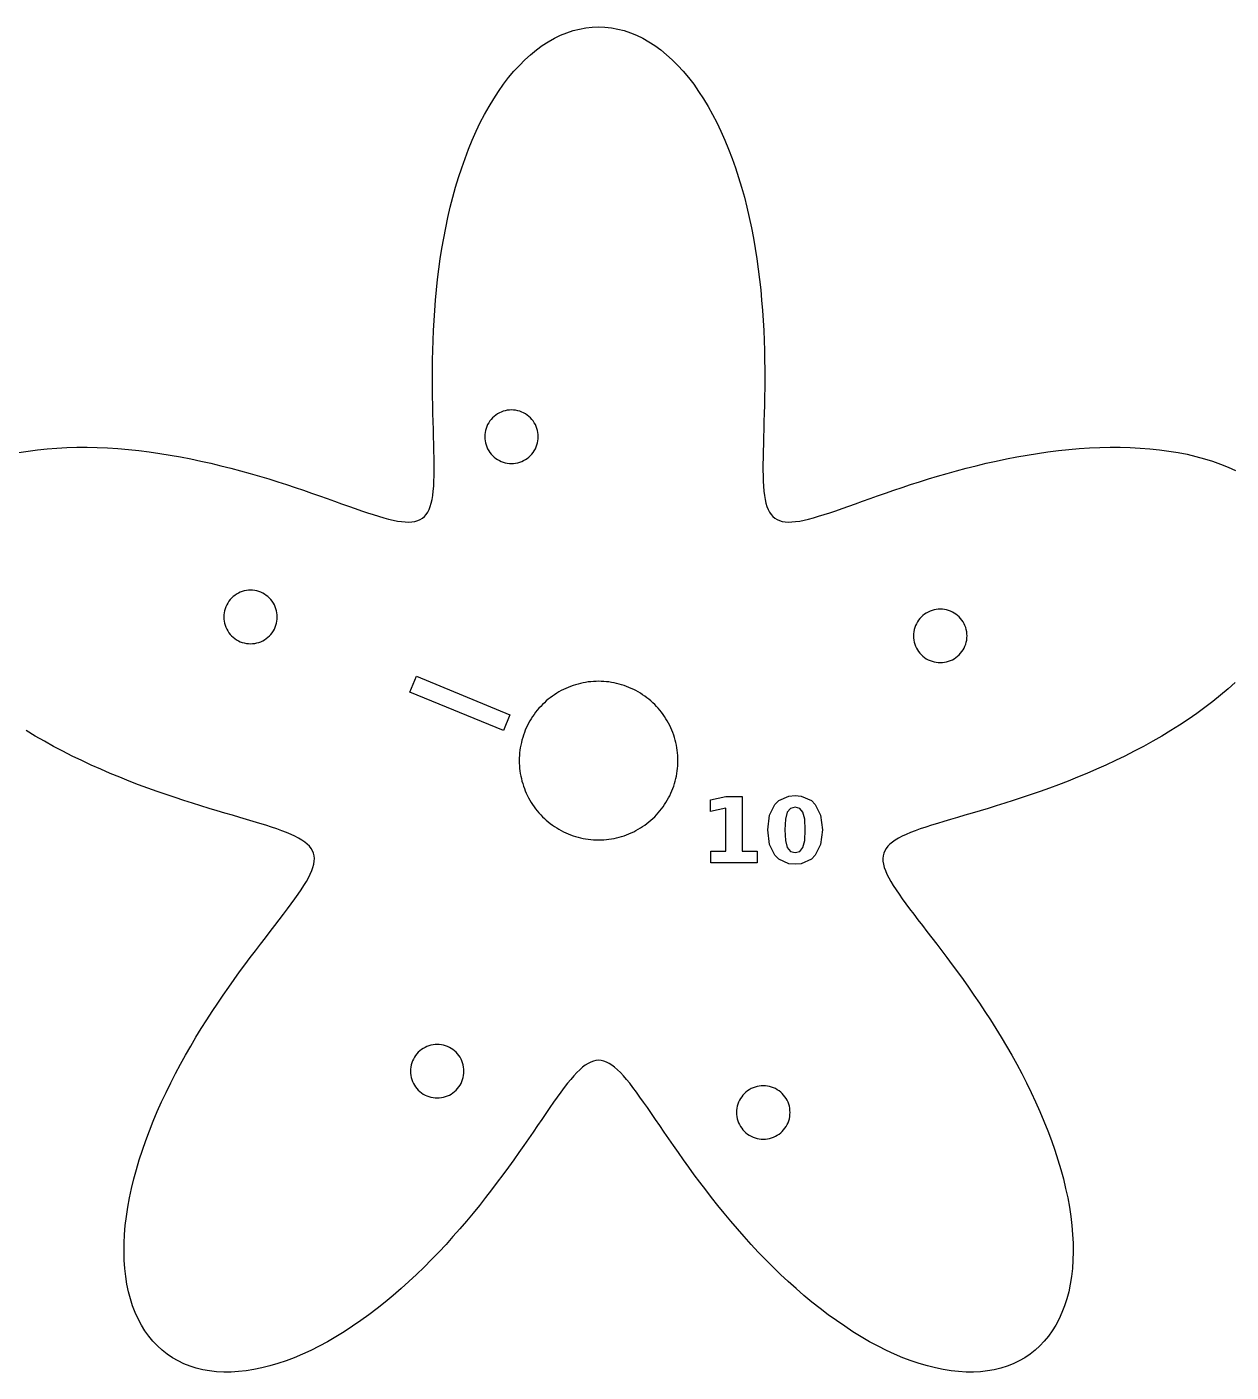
# Model space of a CAD drawing. Header units: millimetres. Extents: x 0 to 479, y 10 to 280.
# Drawn here: x 185.2 to 248.2, y 90.5 to 160.9 of the extents above; entities that cross this region are included whole.
import ezdxf

# ---------------------------------------------------------------- set-up
doc = ezdxf.new("R2010")
doc.units = ezdxf.units.MM
doc.layers.add('CUT', color=1, linetype='Continuous')
doc.layers.add('ENGRAVE', color=7, linetype='Continuous')

msp = doc.modelspace()

# ---------------------------------------------------------------- linework, layer by layer
at = {"layer": 'CUT'}
for points in [[(184.759, 138.583), (185.241, 138.662), (185.733, 138.728), (186.235, 138.781), (186.745, 138.82), (187.263, 138.846), (187.788, 138.86), (188.319, 138.86), (188.855, 138.848), (189.395, 138.825), (189.937, 138.789), (190.482, 138.742), (191.028, 138.684), (191.574, 138.616), (192.12, 138.538), (192.663, 138.451), (193.205, 138.355), (193.742, 138.25), (194.276, 138.138), (194.804, 138.02), (195.327, 137.894), (195.843, 137.764), (196.351, 137.628), (196.851, 137.488), (197.343, 137.345), (197.824, 137.2), (198.296, 137.052), (198.757, 136.903), (199.206, 136.755), (199.644, 136.606), (200.069, 136.46), (200.482, 136.315), (200.881, 136.173), (201.267, 136.036), (201.639, 135.903), (201.997, 135.775), (202.341, 135.654), (202.67, 135.539), (202.985, 135.433), (203.284, 135.335), (203.569, 135.246), (203.839, 135.168), (204.094, 135.1), (204.335, 135.044), (204.56, 134.999), (204.771, 134.968), (204.968, 134.95), (205.151, 134.945), (205.32, 134.955), (205.475, 134.98), (205.617, 135.02), (205.746, 135.077), (205.863, 135.149), (205.968, 135.238), (206.061, 135.343), (206.143, 135.466), (206.215, 135.606), (206.277, 135.763), (206.329, 135.938), (206.373, 136.131), (206.408, 136.342), (206.435, 136.57), (206.456, 136.816), (206.47, 137.08), (206.479, 137.361), (206.483, 137.659), (206.482, 137.974), (206.478, 138.306), (206.471, 138.655), (206.462, 139.019), (206.451, 139.399), (206.44, 139.794), (206.428, 140.203), (206.417, 140.627), (206.407, 141.064), (206.399, 141.514), (206.393, 141.976), (206.39, 142.45), (206.392, 142.934), (206.397, 143.428), (206.407, 143.931), (206.423, 144.443), (206.445, 144.962), (206.473, 145.487), (206.508, 146.018), (206.55, 146.553), (206.6, 147.093), (206.659, 147.635), (206.726, 148.178), (206.802, 148.723), (206.887, 149.267), (206.981, 149.81), (207.085, 150.35), (207.199, 150.887), (207.322, 151.42), (207.456, 151.947), (207.6, 152.468), (207.755, 152.981), (207.919, 153.486), (208.094, 153.981), (208.279, 154.466), (208.474, 154.939), (208.679, 155.4), (208.894, 155.848), (209.119, 156.281), (209.353, 156.699), (209.596, 157.101), (209.847, 157.487), (210.108, 157.855), (210.376, 158.204), (210.653, 158.535), (210.937, 158.846), (211.227, 159.136), (211.525, 159.406), (211.828, 159.654), (212.137, 159.879), (212.451, 160.083), (212.77, 160.263), (213.093, 160.421), (213.419, 160.554), (213.748, 160.664), (214.08, 160.749), (214.413, 160.811), (214.747, 160.847), (215.082, 160.86), (215.417, 160.847), (215.752, 160.811), (216.085, 160.749), (216.416, 160.664), (216.746, 160.554), (217.072, 160.421), (217.394, 160.263), (217.713, 160.083), (218.027, 159.879), (218.336, 159.654), (218.64, 159.406), (218.937, 159.136), (219.228, 158.846), (219.512, 158.535), (219.788, 158.204), (220.057, 157.855), (220.317, 157.487), (220.569, 157.101), (220.812, 156.699), (221.046, 156.281), (221.27, 155.848), (221.485, 155.4), (221.69, 154.939), (221.885, 154.466), (222.07, 153.981), (222.245, 153.486), (222.41, 152.981), (222.564, 152.468), (222.708, 151.947), (222.842, 151.42), (222.966, 150.887), (223.08, 150.35), (223.184, 149.81), (223.278, 149.267), (223.363, 148.723), (223.439, 148.178), (223.506, 147.635), (223.564, 147.093), (223.614, 146.553), (223.657, 146.018), (223.692, 145.487), (223.72, 144.962), (223.742, 144.443), (223.757, 143.931), (223.768, 143.428), (223.773, 142.934), (223.774, 142.45), (223.772, 141.976), (223.766, 141.514), (223.758, 141.064), (223.748, 140.627), (223.736, 140.203), (223.725, 139.794), (223.713, 139.399), (223.702, 139.019), (223.693, 138.655), (223.686, 138.306), (223.682, 137.974), (223.682, 137.659), (223.685, 137.361), (223.694, 137.08), (223.708, 136.816), (223.729, 136.57), (223.757, 136.342), (223.792, 136.131), (223.835, 135.938), (223.888, 135.763), (223.949, 135.606), (224.021, 135.466), (224.103, 135.343), (224.197, 135.238), (224.301, 135.149), (224.418, 135.077), (224.547, 135.02), (224.69, 134.98), (224.845, 134.955), (225.014, 134.945), (225.196, 134.95), (225.393, 134.968), (225.604, 134.999), (225.83, 135.044), (226.07, 135.1), (226.326, 135.168), (226.595, 135.246), (226.88, 135.335), (227.18, 135.433), (227.494, 135.539), (227.824, 135.654), (228.167, 135.775), (228.525, 135.903), (228.897, 136.036), (229.283, 136.173), (229.683, 136.315), (230.095, 136.46), (230.521, 136.606), (230.958, 136.755), (231.408, 136.903), (231.869, 137.052), (232.34, 137.2), (232.822, 137.345), (233.313, 137.488), (233.814, 137.628), (234.322, 137.764), (234.838, 137.894), (235.36, 138.02), (235.889, 138.138), (236.422, 138.25), (236.96, 138.355), (237.501, 138.451), (238.045, 138.538), (238.59, 138.616), (239.136, 138.684), (239.682, 138.742), (240.227, 138.789), (240.77, 138.825), (241.31, 138.848), (241.846, 138.86), (242.376, 138.86), (242.901, 138.846), (243.42, 138.82), (243.93, 138.781), (244.432, 138.728), (244.924, 138.662), (245.405, 138.583), (245.875, 138.49), (246.333, 138.383), (246.777, 138.262), (247.208, 138.128), (247.623, 137.981), (248.023, 137.82), (248.406, 137.646)], [(248.389, 126.549), (248.014, 126.212), (247.624, 125.88), (247.22, 125.554), (246.803, 125.235), (246.374, 124.922), (245.934, 124.617), (245.483, 124.319), (245.023, 124.029), (244.555, 123.747), (244.079, 123.472), (243.597, 123.206), (243.11, 122.949), (242.619, 122.7), (242.125, 122.46), (241.628, 122.228), (241.131, 122.005), (241.131, 122.005), (240.633, 121.791), (240.137, 121.585), (239.643, 121.387), (239.152, 121.198), (238.665, 121.017), (238.184, 120.844), (237.708, 120.679), (237.24, 120.521), (236.78, 120.371), (236.329, 120.227), (235.887, 120.089), (235.457, 119.958), (235.038, 119.833), (234.632, 119.712), (234.239, 119.597), (233.859, 119.486), (233.495, 119.379), (233.145, 119.275), (232.812, 119.174), (232.495, 119.075), (232.195, 118.978), (231.912, 118.882), (231.648, 118.787), (231.402, 118.692), (231.174, 118.596), (230.966, 118.5), (230.776, 118.401), (230.606, 118.3), (230.456, 118.196), (230.325, 118.089), (230.214, 117.978), (230.123, 117.861), (230.051, 117.74), (229.999, 117.613), (229.967, 117.48), (229.953, 117.339), (229.959, 117.192), (229.983, 117.036), (230.026, 116.873), (230.086, 116.7), (230.165, 116.519), (230.26, 116.328), (230.372, 116.127), (230.5, 115.916), (230.643, 115.694), (230.801, 115.461), (230.973, 115.218), (231.159, 114.963), (231.357, 114.697), (231.568, 114.419), (231.789, 114.13), (232.021, 113.829), (232.263, 113.516), (232.513, 113.192), (232.771, 112.855), (233.036, 112.508), (233.307, 112.149), (233.584, 111.778), (233.864, 111.397), (234.148, 111.004), (234.434, 110.601), (234.721, 110.188), (235.009, 109.765), (235.296, 109.333), (235.583, 108.891), (235.866, 108.441), (236.147, 107.983), (236.423, 107.517), (236.695, 107.044), (236.96, 106.565), (237.219, 106.08), (237.47, 105.59), (237.713, 105.095), (237.946, 104.597), (238.17, 104.095), (238.383, 103.592), (238.584, 103.086), (238.774, 102.58), (238.95, 102.074), (239.114, 101.569), (239.264, 101.066), (239.399, 100.565), (239.519, 100.067), (239.624, 99.574), (239.713, 99.086), (239.787, 98.603), (239.843, 98.127), (239.883, 97.659), (239.906, 97.199), (239.911, 96.749), (239.9, 96.308), (239.87, 95.878), (239.823, 95.46), (239.759, 95.054), (239.677, 94.661), (239.577, 94.282), (239.46, 93.918), (239.325, 93.568), (239.173, 93.235), (239.005, 92.918), (238.819, 92.618), (238.617, 92.336), (238.4, 92.072), (238.166, 91.827), (237.917, 91.6), (237.653, 91.394), (237.375, 91.207), (237.083, 91.04), (236.777, 90.893), (236.459, 90.768), (236.128, 90.663), (235.786, 90.579), (235.432, 90.517), (235.068, 90.476), (234.695, 90.456), (234.312, 90.457), (233.92, 90.479), (233.521, 90.522), (233.115, 90.586), (232.703, 90.671), (232.285, 90.776), (231.863, 90.901), (231.436, 91.045), (231.005, 91.209), (230.572, 91.392), (230.137, 91.593), (229.701, 91.811), (229.264, 92.047), (228.827, 92.299), (228.391, 92.568), (227.957, 92.851), (227.524, 93.149), (227.094, 93.46), (226.668, 93.785), (226.245, 94.121), (225.827, 94.469), (225.414, 94.827), (225.006, 95.195), (224.604, 95.571), (224.209, 95.955), (223.82, 96.345), (223.439, 96.741), (223.065, 97.142), (222.699, 97.546), (222.342, 97.953), (221.993, 98.361), (221.652, 98.77), (221.321, 99.178), (220.998, 99.585), (220.685, 99.99), (220.381, 100.391), (220.086, 100.788), (219.8, 101.179), (219.524, 101.563), (219.257, 101.94), (218.999, 102.309), (218.75, 102.669), (218.51, 103.018), (218.279, 103.356), (218.056, 103.683), (217.842, 103.996), (217.635, 104.297), (217.436, 104.582), (217.244, 104.853), (217.059, 105.109), (216.881, 105.348), (216.709, 105.57), (216.542, 105.775), (216.381, 105.962), (216.224, 106.13), (216.072, 106.28), (215.923, 106.41), (215.778, 106.521), (215.636, 106.612), (215.495, 106.683), (215.357, 106.734), (215.219, 106.765), (215.082, 106.775), (214.945, 106.765), (214.808, 106.734), (214.669, 106.683), (214.529, 106.612), (214.386, 106.521), (214.241, 106.41), (214.093, 106.28), (213.94, 106.13), (213.784, 105.962), (213.623, 105.775), (213.456, 105.57), (213.284, 105.348), (213.105, 105.109), (212.921, 104.853), (212.729, 104.582), (212.53, 104.297), (212.323, 103.996), (212.108, 103.683), (211.885, 103.356), (211.654, 103.018), (211.414, 102.669), (211.165, 102.309), (210.908, 101.94), (210.641, 101.563), (210.364, 101.179), (210.079, 100.788), (209.784, 100.391), (209.48, 99.99), (209.167, 99.585), (208.844, 99.178), (208.513, 98.77), (208.172, 98.361), (207.823, 97.953), (207.465, 97.546), (207.1, 97.142), (206.726, 96.741), (206.344, 96.345), (205.956, 95.955), (205.561, 95.571), (205.159, 95.195), (204.751, 94.827), (204.338, 94.469), (203.92, 94.121), (203.497, 93.785), (203.07, 93.46), (202.641, 93.149), (202.208, 92.851), (201.773, 92.568), (201.337, 92.299), (200.901, 92.047), (200.464, 91.811), (200.027, 91.593), (199.592, 91.392), (199.159, 91.209), (198.729, 91.045), (198.302, 90.901), (197.879, 90.776), (197.461, 90.671), (197.049, 90.586), (196.643, 90.522), (196.244, 90.479), (195.853, 90.457), (195.47, 90.456), (195.096, 90.476), (194.732, 90.517), (194.379, 90.579), (194.037, 90.663), (193.706, 90.768), (193.387, 90.893), (193.082, 91.04), (192.79, 91.207), (192.511, 91.394), (192.248, 91.6), (191.999, 91.827), (191.765, 92.072), (191.547, 92.336), (191.345, 92.618), (191.16, 92.918), (190.991, 93.235), (190.84, 93.568), (190.705, 93.918), (190.588, 94.282), (190.488, 94.661), (190.406, 95.054), (190.341, 95.46), (190.294, 95.878), (190.265, 96.308), (190.253, 96.749), (190.259, 97.199), (190.282, 97.659), (190.322, 98.127), (190.378, 98.603), (190.451, 99.086), (190.54, 99.574), (190.645, 100.067), (190.766, 100.565), (190.901, 101.066), (191.051, 101.569), (191.214, 102.074), (191.391, 102.58), (191.58, 103.086), (191.782, 103.592), (191.995, 104.095), (192.219, 104.597), (192.452, 105.095), (192.695, 105.59), (192.946, 106.08), (193.205, 106.565), (193.47, 107.044), (193.741, 107.517), (194.018, 107.983), (194.298, 108.441), (194.582, 108.891), (194.868, 109.333), (195.156, 109.765), (195.443, 110.188), (195.731, 110.601), (196.017, 111.004), (196.301, 111.397), (196.581, 111.778), (196.857, 112.149), (197.128, 112.508), (197.393, 112.855), (197.651, 113.192), (197.902, 113.516), (198.143, 113.829), (198.375, 114.13), (198.597, 114.419), (198.807, 114.697), (199.006, 114.963), (199.191, 115.218), (199.364, 115.461), (199.522, 115.694), (199.665, 115.916), (199.793, 116.127), (199.905, 116.328), (200, 116.519), (200.078, 116.7), (200.139, 116.873), (200.182, 117.036), (200.206, 117.192), (200.211, 117.339), (200.198, 117.48), (200.165, 117.613), (200.113, 117.74), (200.042, 117.861), (199.951, 117.978), (199.84, 118.089), (199.709, 118.196), (199.558, 118.3), (199.388, 118.401), (199.199, 118.5), (198.99, 118.596), (198.763, 118.692), (198.517, 118.787), (198.252, 118.882), (197.97, 118.978), (197.67, 119.075), (197.353, 119.174), (197.019, 119.275), (196.67, 119.379), (196.305, 119.486), (195.926, 119.597), (195.533, 119.712), (195.126, 119.833), (194.708, 119.958), (194.277, 120.089), (193.836, 120.227), (193.385, 120.371), (192.925, 120.521), (192.456, 120.679), (191.981, 120.844), (191.499, 121.017), (191.013, 121.198), (190.522, 121.387), (190.028, 121.585), (189.531, 121.791), (189.034, 122.005), (188.536, 122.228), (188.04, 122.46), (187.546, 122.7), (187.054, 122.949), (186.567, 123.206), (186.085, 123.472), (185.61, 123.747), (185.142, 124.029)]]:
    msp.add_lwpolyline(points, dxfattribs=at)
for points in [[(211.908, 139.192), (211.921, 139.301), (211.925, 139.411), (211.921, 139.521), (211.908, 139.63), (211.887, 139.738), (211.857, 139.844), (211.819, 139.947), (211.773, 140.047), (211.719, 140.142), (211.658, 140.234), (211.59, 140.32), (211.515, 140.401), (211.435, 140.476), (211.348, 140.544), (211.257, 140.605), (211.161, 140.658), (211.061, 140.704), (210.958, 140.742), (210.852, 140.772), (210.744, 140.794), (210.635, 140.807), (210.525, 140.811), (210.416, 140.807), (210.306, 140.794), (210.199, 140.772), (210.093, 140.742), (209.99, 140.704), (209.89, 140.658), (209.794, 140.605), (209.703, 140.544), (209.616, 140.476), (209.536, 140.401), (209.461, 140.32), (209.393, 140.234), (209.332, 140.142), (209.278, 140.047), (209.232, 139.947), (209.194, 139.844), (209.164, 139.738), (209.143, 139.63), (209.13, 139.521), (209.125, 139.411), (209.13, 139.301), (209.143, 139.192), (209.164, 139.084), (209.194, 138.978), (209.232, 138.875), (209.278, 138.775), (209.332, 138.679), (209.393, 138.588), (209.461, 138.502), (209.536, 138.421), (209.616, 138.346), (209.703, 138.278), (209.794, 138.217), (209.89, 138.164), (209.99, 138.118), (210.093, 138.079), (210.199, 138.05), (210.306, 138.028), (210.416, 138.015), (210.525, 138.011), (210.635, 138.015), (210.744, 138.028), (210.852, 138.05), (210.958, 138.079), (211.061, 138.118), (211.161, 138.164), (211.257, 138.217), (211.348, 138.278), (211.435, 138.346), (211.515, 138.421), (211.59, 138.502), (211.658, 138.588), (211.719, 138.679), (211.773, 138.775), (211.819, 138.875), (211.857, 138.978), (211.887, 139.084), (211.908, 139.192)], [(198.255, 129.757), (198.268, 129.867), (198.273, 129.976), (198.268, 130.086), (198.255, 130.195), (198.234, 130.303), (198.204, 130.409), (198.166, 130.512), (198.12, 130.612), (198.066, 130.708), (198.005, 130.799), (197.937, 130.886), (197.863, 130.966), (197.782, 131.041), (197.696, 131.109), (197.604, 131.17), (197.508, 131.224), (197.408, 131.27), (197.305, 131.308), (197.2, 131.338), (197.092, 131.359), (196.983, 131.372), (196.873, 131.376), (196.763, 131.372), (196.654, 131.359), (196.546, 131.338), (196.44, 131.308), (196.337, 131.27), (196.237, 131.224), (196.141, 131.17), (196.05, 131.109), (195.963, 131.041), (195.883, 130.966), (195.808, 130.886), (195.74, 130.799), (195.679, 130.708), (195.625, 130.612), (195.579, 130.512), (195.541, 130.409), (195.511, 130.303), (195.49, 130.195), (195.477, 130.086), (195.473, 129.976), (195.477, 129.867), (195.49, 129.757), (195.511, 129.65), (195.541, 129.544), (195.579, 129.441), (195.625, 129.341), (195.679, 129.245), (195.74, 129.154), (195.808, 129.067), (195.883, 128.986), (195.963, 128.912), (196.05, 128.844), (196.141, 128.783), (196.237, 128.729), (196.337, 128.683), (196.44, 128.645), (196.546, 128.615), (196.654, 128.594), (196.763, 128.581), (196.873, 128.576), (196.983, 128.581), (197.092, 128.594), (197.2, 128.615), (197.305, 128.645), (197.408, 128.683), (197.508, 128.729), (197.604, 128.783), (197.696, 128.844), (197.782, 128.912), (197.863, 128.986), (197.937, 129.067), (198.005, 129.154), (198.066, 129.245), (198.12, 129.341), (198.166, 129.441), (198.204, 129.544), (198.234, 129.65), (198.255, 129.757)], [(234.354, 128.878), (234.358, 128.988), (234.354, 129.098), (234.341, 129.207), (234.32, 129.315), (234.29, 129.421), (234.252, 129.524), (234.206, 129.624), (234.152, 129.72), (234.091, 129.811), (234.023, 129.897), (233.948, 129.978), (233.868, 130.053), (233.781, 130.121), (233.69, 130.182), (233.594, 130.235), (233.494, 130.282), (233.391, 130.32), (233.285, 130.349), (233.177, 130.371), (233.068, 130.384), (232.958, 130.388), (232.849, 130.384), (232.739, 130.371), (232.632, 130.349), (232.526, 130.32), (232.423, 130.282), (232.323, 130.235), (232.227, 130.182), (232.136, 130.121), (232.049, 130.053), (231.968, 129.978), (231.894, 129.897), (231.826, 129.811), (231.765, 129.72), (231.711, 129.624), (231.665, 129.524), (231.627, 129.421), (231.597, 129.315), (231.576, 129.207), (231.563, 129.098), (231.558, 128.988), (231.563, 128.878), (231.576, 128.769), (231.597, 128.661), (231.627, 128.555), (231.665, 128.452), (231.711, 128.352), (231.765, 128.257), (231.826, 128.165), (231.894, 128.079), (231.968, 127.998), (232.049, 127.924), (232.136, 127.855), (232.227, 127.794), (232.323, 127.741), (232.423, 127.695), (232.526, 127.657), (232.632, 127.627), (232.739, 127.605), (232.849, 127.592), (232.958, 127.588), (233.068, 127.592), (233.177, 127.605), (233.285, 127.627), (233.391, 127.657), (233.494, 127.695), (233.594, 127.741), (233.69, 127.794), (233.781, 127.855), (233.868, 127.924), (233.948, 127.998), (234.023, 128.079), (234.091, 128.165), (234.152, 128.257), (234.206, 128.352), (234.252, 128.452), (234.29, 128.555), (234.32, 128.661), (234.341, 128.769), (234.354, 128.878)], [(219.223, 122.731), (219.212, 122.867), (219.197, 123.001), (219.177, 123.136), (219.153, 123.269), (219.124, 123.402), (219.091, 123.534), (219.054, 123.664), (219.012, 123.794), (218.966, 123.922), (218.916, 124.048), (218.862, 124.172), (218.804, 124.295), (218.742, 124.416), (218.676, 124.535), (218.606, 124.651), (218.533, 124.765), (218.456, 124.877), (218.375, 124.986), (218.29, 125.092), (218.202, 125.196), (218.111, 125.297), (218.017, 125.394), (217.919, 125.489), (217.819, 125.58), (217.715, 125.668), (217.609, 125.752), (217.5, 125.833), (217.388, 125.91), (217.274, 125.984), (217.157, 126.054), (217.039, 126.12), (216.918, 126.182), (216.795, 126.24), (216.67, 126.294), (216.544, 126.344), (216.416, 126.39), (216.287, 126.431), (216.156, 126.468), (216.025, 126.501), (215.892, 126.53), (215.758, 126.554), (215.624, 126.574), (215.489, 126.59), (215.354, 126.601), (215.218, 126.608), (215.082, 126.61), (214.947, 126.608), (214.811, 126.601), (214.676, 126.59), (214.541, 126.574), (214.406, 126.554), (214.273, 126.53), (214.14, 126.501), (214.008, 126.468), (213.878, 126.431), (213.748, 126.39), (213.62, 126.344), (213.494, 126.294), (213.37, 126.24), (213.247, 126.182), (213.126, 126.12), (213.007, 126.054), (212.891, 125.984), (212.777, 125.91), (212.665, 125.833), (212.556, 125.752), (212.45, 125.668), (212.346, 125.58), (212.245, 125.489), (212.148, 125.394), (212.053, 125.297), (211.962, 125.196), (211.874, 125.092), (211.79, 124.986), (211.709, 124.877), (211.632, 124.765), (211.558, 124.651), (211.488, 124.535), (211.422, 124.416), (211.36, 124.295), (211.302, 124.172), (211.248, 124.048), (211.198, 123.922), (211.153, 123.794), (211.111, 123.664), (211.074, 123.534), (211.041, 123.402), (211.012, 123.269), (210.988, 123.136), (210.968, 123.001), (210.952, 122.867), (210.941, 122.731), (210.935, 122.596), (210.932, 122.46), (210.935, 122.324), (210.941, 122.188), (210.952, 122.053), (210.968, 121.918), (210.988, 121.784), (211.012, 121.65), (211.041, 121.517), (211.074, 121.386), (211.111, 121.255), (211.153, 121.126), (211.198, 120.998), (211.248, 120.872), (211.302, 120.747), (211.36, 120.624), (211.422, 120.503), (211.488, 120.385), (211.558, 120.268), (211.632, 120.154), (211.709, 120.042), (211.79, 119.933), (211.874, 119.827), (211.962, 119.723), (212.053, 119.623), (212.148, 119.525), (212.245, 119.431), (212.346, 119.34), (212.45, 119.252), (212.556, 119.167), (212.665, 119.086), (212.777, 119.009), (212.891, 118.936), (213.007, 118.866), (213.126, 118.8), (213.247, 118.738), (213.37, 118.68), (213.494, 118.626), (213.62, 118.576), (213.748, 118.53), (213.878, 118.488), (214.008, 118.451), (214.14, 118.418), (214.273, 118.389), (214.406, 118.365), (214.541, 118.345), (214.676, 118.33), (214.811, 118.319), (214.947, 118.312), (215.082, 118.31), (215.218, 118.312), (215.354, 118.319), (215.489, 118.33), (215.624, 118.345), (215.758, 118.365), (215.892, 118.389), (216.025, 118.418), (216.156, 118.451), (216.287, 118.488), (216.416, 118.53), (216.544, 118.576), (216.67, 118.626), (216.795, 118.68), (216.918, 118.738), (217.039, 118.8), (217.157, 118.866), (217.274, 118.936), (217.388, 119.009), (217.5, 119.086), (217.609, 119.167), (217.715, 119.252), (217.819, 119.34), (217.919, 119.431), (218.017, 119.525), (218.111, 119.623), (218.202, 119.723), (218.29, 119.827), (218.375, 119.933), (218.456, 120.042), (218.533, 120.154), (218.606, 120.268), (218.676, 120.385), (218.742, 120.503), (218.804, 120.624), (218.862, 120.747), (218.916, 120.872), (218.966, 120.998), (219.012, 121.126), (219.054, 121.255), (219.091, 121.386), (219.124, 121.517), (219.153, 121.65), (219.177, 121.784), (219.197, 121.918), (219.212, 122.053), (219.223, 122.188), (219.23, 122.324), (219.232, 122.46), (219.23, 122.596), (219.223, 122.731)], [(208.035, 106.093), (208.039, 106.203), (208.035, 106.313), (208.022, 106.422), (208.001, 106.53), (207.971, 106.636), (207.933, 106.739), (207.887, 106.839), (207.833, 106.935), (207.772, 107.026), (207.704, 107.112), (207.629, 107.193), (207.548, 107.268), (207.462, 107.336), (207.371, 107.397), (207.275, 107.451), (207.175, 107.497), (207.072, 107.535), (206.966, 107.564), (206.858, 107.586), (206.749, 107.599), (206.639, 107.603), (206.529, 107.599), (206.42, 107.586), (206.312, 107.564), (206.207, 107.535), (206.103, 107.497), (206.004, 107.451), (205.908, 107.397), (205.816, 107.336), (205.73, 107.268), (205.649, 107.193), (205.575, 107.112), (205.507, 107.026), (205.446, 106.935), (205.392, 106.839), (205.346, 106.739), (205.308, 106.636), (205.278, 106.53), (205.256, 106.422), (205.244, 106.313), (205.239, 106.203), (205.244, 106.093), (205.256, 105.984), (205.278, 105.876), (205.308, 105.77), (205.346, 105.667), (205.392, 105.568), (205.446, 105.472), (205.507, 105.38), (205.575, 105.294), (205.649, 105.213), (205.73, 105.139), (205.816, 105.07), (205.908, 105.009), (206.004, 104.956), (206.103, 104.91), (206.207, 104.872), (206.312, 104.842), (206.42, 104.82), (206.529, 104.807), (206.639, 104.803), (206.749, 104.807), (206.858, 104.82), (206.966, 104.842), (207.072, 104.872), (207.175, 104.91), (207.275, 104.956), (207.371, 105.009), (207.462, 105.07), (207.548, 105.139), (207.629, 105.213), (207.704, 105.294), (207.772, 105.38), (207.833, 105.472), (207.887, 105.568), (207.933, 105.667), (207.971, 105.77), (208.001, 105.876), (208.022, 105.984), (208.035, 106.093)], [(225.096, 103.934), (225.1, 104.044), (225.096, 104.153), (225.083, 104.263), (225.062, 104.37), (225.032, 104.476), (224.994, 104.579), (224.948, 104.679), (224.894, 104.775), (224.833, 104.866), (224.765, 104.953), (224.69, 105.034), (224.61, 105.108), (224.523, 105.176), (224.432, 105.237), (224.336, 105.291), (224.236, 105.337), (224.133, 105.375), (224.027, 105.405), (223.919, 105.426), (223.81, 105.439), (223.7, 105.444), (223.59, 105.439), (223.481, 105.426), (223.373, 105.405), (223.268, 105.375), (223.165, 105.337), (223.065, 105.291), (222.969, 105.237), (222.877, 105.176), (222.791, 105.108), (222.71, 105.034), (222.636, 104.953), (222.568, 104.866), (222.507, 104.775), (222.453, 104.679), (222.407, 104.579), (222.369, 104.476), (222.339, 104.37), (222.318, 104.263), (222.305, 104.153), (222.3, 104.044), (222.305, 103.934), (222.318, 103.825), (222.339, 103.717), (222.369, 103.611), (222.407, 103.508), (222.453, 103.408), (222.507, 103.312), (222.568, 103.221), (222.636, 103.134), (222.71, 103.054), (222.791, 102.979), (222.877, 102.911), (222.969, 102.85), (223.065, 102.796), (223.165, 102.75), (223.268, 102.712), (223.373, 102.682), (223.481, 102.661), (223.59, 102.648), (223.7, 102.644), (223.81, 102.648), (223.919, 102.661), (224.027, 102.682), (224.133, 102.712), (224.236, 102.75), (224.336, 102.796), (224.432, 102.85), (224.523, 102.911), (224.61, 102.979), (224.69, 103.054), (224.765, 103.134), (224.833, 103.221), (224.894, 103.312), (224.948, 103.408), (224.994, 103.508), (225.032, 103.611), (225.062, 103.717), (225.083, 103.825), (225.096, 103.934)]]:
    msp.add_lwpolyline(points, close=True, dxfattribs=at)
at = {"layer": 'ENGRAVE'}
for points in [[(210.447, 124.86), (210.104, 124.028), (205.205, 126.05), (205.548, 126.882), (210.447, 124.86)], [(220.934, 119.796), (220.934, 120.405), (221.74, 120.573), (222.591, 120.573), (222.591, 117.721), (223.382, 117.721), (223.382, 117.103), (220.955, 117.103), (220.955, 117.721), (221.746, 117.721), (221.746, 119.963), (220.934, 119.796)], [(226.216, 117.298), (225.688, 117.064), (225.366, 117.035), (225.043, 117.064), (224.514, 117.298), (224.308, 117.503), (224.029, 118.07), (223.936, 118.834), (224.029, 119.599), (224.308, 120.166), (224.514, 120.371), (225.043, 120.606), (225.366, 120.635), (225.688, 120.606), (226.216, 120.371), (226.421, 120.166), (226.7, 119.599), (226.793, 118.834), (226.7, 118.07), (226.421, 117.503), (226.216, 117.298)], [(225.776, 119.757), (225.613, 119.957), (225.366, 120.024), (225.119, 119.957), (224.955, 119.757), (224.862, 119.396), (224.831, 118.841), (224.862, 118.28), (224.955, 117.913), (225.119, 117.711), (225.366, 117.644), (225.611, 117.711), (225.775, 117.913), (225.867, 118.28), (225.898, 118.841), (225.868, 119.396), (225.776, 119.757)]]:
    msp.add_lwpolyline(points, close=True, dxfattribs=at)

doc.saveas('drawing.dxf')
